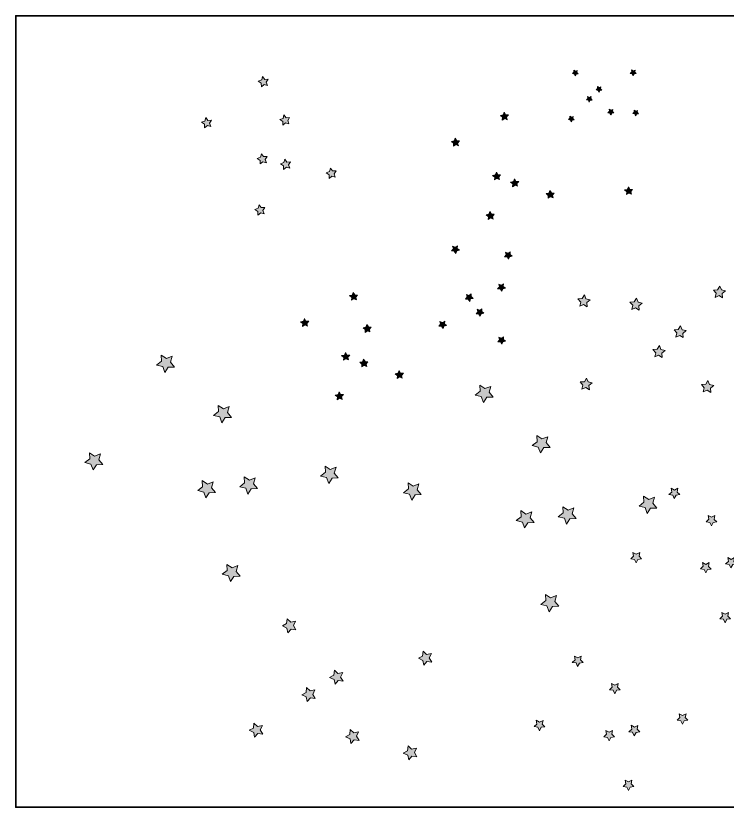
# Model space of a CAD drawing. Extents: x 0 to 1920, y -1080 to 0.
# Drawn here: x 0 to 971, y -1080 to 0 of the extents above; entities that cross this region are included whole.
import ezdxf

# ---------------------------------------------------------------- set-up
doc = ezdxf.new("R2010")
doc.units = 0
doc.header["$MEASUREMENT"] = 0
doc.layers.add('Layer 1', color=7, linetype='Continuous')
doc.layers.add('Layer 2', color=7, linetype='Continuous')

# ---------------------------------------------------------------- blocks, each defined once
blk = doc.blocks.new('block 2')
at = {"layer": 'Layer 2', "true_color": 0xf9f9f8}
h = blk.add_hatch(color=7, dxfattribs=at)
h.dxf.hatch_style = 2
h.paths.add_polyline_path([(767.9, -79.2), (765.1, -79.5), (763.8, -82), (762.7, -79.4), (760, -78.9), (762, -77), (761.7, -74.2), (764.1, -75.6), (766.6, -74.4), (766, -77.2)])
h = blk.add_hatch(color=7, dxfattribs=at)
h.dxf.hatch_style = 2
h.paths.add_polyline_path([(846.9, -78.8), (844.1, -79.1), (842.8, -81.6), (841.6, -79), (838.9, -78.5), (841, -76.6), (840.7, -73.8), (843, -75.2), (845.6, -74), (845, -76.8)])
h = blk.add_hatch(color=7, dxfattribs=at)
h.dxf.hatch_style = 2
h.paths.add_polyline_path([(800.3, -101.5), (797.5, -101.8), (796.2, -104.3), (795.1, -101.7), (792.3, -101.2), (794.4, -99.3), (794.1, -96.5), (796.5, -97.9), (799, -96.7), (798.4, -99.5)])
h = blk.add_hatch(color=7, dxfattribs=at)
h.dxf.hatch_style = 2
h.paths.add_polyline_path([(787, -115), (784.3, -115.3), (782.9, -117.8), (781.8, -115.2), (779.1, -114.7), (781.2, -112.8), (780.8, -110), (783.2, -111.4), (785.7, -110.2), (785.2, -113)])
h = blk.add_hatch(color=7, dxfattribs=at)
h.dxf.hatch_style = 2
h.paths.add_polyline_path([(816.4, -132.5), (813.6, -132.8), (812.3, -135.3), (811.1, -132.7), (808.4, -132.2), (810.5, -130.3), (810.2, -127.5), (812.5, -128.9), (815.1, -127.7), (814.5, -130.5)])
h = blk.add_hatch(color=7, dxfattribs=at)
h.dxf.hatch_style = 2
h.paths.add_polyline_path([(850.3, -133.8), (847.5, -134), (846.2, -136.5), (845, -133.9), (842.3, -133.4), (844.4, -131.5), (844.1, -128.7), (846.4, -130.2), (849, -129), (848.4, -131.7)])
h = blk.add_hatch(color=7, dxfattribs=at)
h.dxf.hatch_style = 2
h.paths.add_polyline_path([(762.5, -142.1), (759.7, -142.3), (758.4, -144.8), (757.3, -142.2), (754.5, -141.7), (756.6, -139.8), (756.3, -137.1), (758.7, -138.5), (761.2, -137.3), (760.6, -140)])
at = {"layer": 'Layer 2', "lineweight": 0}
for points in [[(767.9, -79.2), (765.1, -79.5), (763.8, -82), (762.7, -79.4), (760, -78.9), (762, -77), (761.7, -74.2), (764.1, -75.6), (766.6, -74.4), (766, -77.2), (767.9, -79.2)], [(846.9, -78.8), (844.1, -79.1), (842.8, -81.6), (841.6, -79), (838.9, -78.5), (841, -76.6), (840.7, -73.8), (843, -75.2), (845.6, -74), (845, -76.8), (846.9, -78.8)], [(800.3, -101.5), (797.5, -101.8), (796.2, -104.3), (795.1, -101.7), (792.3, -101.2), (794.4, -99.3), (794.1, -96.5), (796.5, -97.9), (799, -96.7), (798.4, -99.5), (800.3, -101.5)], [(787, -115), (784.3, -115.3), (782.9, -117.8), (781.8, -115.2), (779.1, -114.7), (781.2, -112.8), (780.8, -110), (783.2, -111.4), (785.7, -110.2), (785.2, -113), (787, -115)], [(816.4, -132.5), (813.6, -132.8), (812.3, -135.3), (811.1, -132.7), (808.4, -132.2), (810.5, -130.3), (810.2, -127.5), (812.5, -128.9), (815.1, -127.7), (814.5, -130.5), (816.4, -132.5)], [(850.3, -133.8), (847.5, -134), (846.2, -136.5), (845, -133.9), (842.3, -133.4), (844.4, -131.5), (844.1, -128.7), (846.4, -130.2), (849, -129), (848.4, -131.7), (850.3, -133.8)], [(762.5, -142.1), (759.7, -142.3), (758.4, -144.8), (757.3, -142.2), (754.5, -141.7), (756.6, -139.8), (756.3, -137.1), (758.7, -138.5), (761.2, -137.3), (760.6, -140), (762.5, -142.1)]]:
    blk.add_lwpolyline(points, dxfattribs=at)
blk = doc.blocks.new('block 5')
at = {"layer": 'Layer 2', "true_color": 0xf9f9f8}
h = blk.add_hatch(color=7, dxfattribs=at)
h.dxf.hatch_style = 2
h.paths.add_polyline_path([(460.8, -377.5), (462.8, -380.8), (466.7, -381.1), (464.1, -384), (465.1, -387.8), (461.5, -386.2), (458.2, -388.2), (458.6, -384.4), (455.6, -381.9), (459.3, -381.1)])
h = blk.add_hatch(color=7, dxfattribs=at)
h.dxf.hatch_style = 2
h.paths.add_polyline_path([(394, -413.1), (396, -416.5), (399.9, -416.8), (397.3, -419.7), (398.3, -423.4), (394.7, -421.8), (391.4, -423.9), (391.8, -420), (388.8, -417.5), (392.6, -416.7)])
h = blk.add_hatch(color=7, dxfattribs=at)
h.dxf.hatch_style = 2
h.paths.add_polyline_path([(479.4, -421.2), (481.4, -424.6), (485.2, -424.9), (482.7, -427.8), (483.6, -431.5), (480.1, -430), (476.8, -432), (477.1, -428.1), (474.1, -425.6), (477.9, -424.8)])
h = blk.add_hatch(color=7, dxfattribs=at)
h.dxf.hatch_style = 2
h.paths.add_polyline_path([(450.1, -459.3), (452.1, -462.7), (456, -462.9), (453.4, -465.8), (454.4, -469.6), (450.8, -468), (447.5, -470), (447.9, -466.2), (444.9, -463.7), (448.7, -462.9)])
h = blk.add_hatch(color=7, dxfattribs=at)
h.dxf.hatch_style = 2
h.paths.add_polyline_path([(474.9, -468.4), (476.9, -471.8), (480.7, -472.1), (478.2, -474.9), (479.1, -478.7), (475.6, -477.1), (472.3, -479.2), (472.6, -475.3), (469.6, -472.8), (473.4, -472)])
h = blk.add_hatch(color=7, dxfattribs=at)
h.dxf.hatch_style = 2
h.paths.add_polyline_path([(523.3, -484.2), (525.3, -487.6), (529.2, -487.9), (526.6, -490.7), (527.6, -494.5), (524, -492.9), (520.7, -495), (521, -491.1), (518, -488.6), (521.8, -487.8)])
h = blk.add_hatch(color=7, dxfattribs=at)
h.dxf.hatch_style = 2
h.paths.add_polyline_path([(441.4, -513.2), (443.4, -516.5), (447.3, -516.8), (444.7, -519.7), (445.7, -523.4), (442.1, -521.9), (438.8, -523.9), (439.2, -520.1), (436.2, -517.5), (440, -516.7)])
at = {"layer": 'Layer 2', "lineweight": 0}
for points in [[(460.8, -377.5), (462.8, -380.8), (466.7, -381.1), (464.1, -384), (465.1, -387.8), (461.5, -386.2), (458.2, -388.2), (458.6, -384.4), (455.6, -381.9), (459.3, -381.1), (460.8, -377.5)], [(394, -413.1), (396, -416.5), (399.9, -416.8), (397.3, -419.7), (398.3, -423.4), (394.7, -421.8), (391.4, -423.9), (391.8, -420), (388.8, -417.5), (392.6, -416.7), (394, -413.1)], [(479.4, -421.2), (481.4, -424.6), (485.2, -424.9), (482.7, -427.8), (483.6, -431.5), (480.1, -430), (476.8, -432), (477.1, -428.1), (474.1, -425.6), (477.9, -424.8), (479.4, -421.2)], [(450.1, -459.3), (452.1, -462.7), (456, -462.9), (453.4, -465.8), (454.4, -469.6), (450.8, -468), (447.5, -470), (447.9, -466.2), (444.9, -463.7), (448.7, -462.9), (450.1, -459.3)], [(474.9, -468.4), (476.9, -471.8), (480.7, -472.1), (478.2, -474.9), (479.1, -478.7), (475.6, -477.1), (472.3, -479.2), (472.6, -475.3), (469.6, -472.8), (473.4, -472), (474.9, -468.4)], [(523.3, -484.2), (525.3, -487.6), (529.2, -487.9), (526.6, -490.7), (527.6, -494.5), (524, -492.9), (520.7, -495), (521, -491.1), (518, -488.6), (521.8, -487.8), (523.3, -484.2)], [(441.4, -513.2), (443.4, -516.5), (447.3, -516.8), (444.7, -519.7), (445.7, -523.4), (442.1, -521.9), (438.8, -523.9), (439.2, -520.1), (436.2, -517.5), (440, -516.7), (441.4, -513.2)]]:
    blk.add_lwpolyline(points, dxfattribs=at)
blk = doc.blocks.new('block 7')
at = {"layer": 'Layer 2', "true_color": 0xf9f9f8}
h = blk.add_hatch(color=7, dxfattribs=at)
h.dxf.hatch_style = 2
h.paths.add_polyline_path([(336.9, -82.8), (339.9, -86.7), (344.7, -86.4), (342, -90.5), (343.7, -95.1), (339, -93.7), (335.3, -96.8), (335.1, -91.9), (331.1, -89.2), (335.7, -87.5)])
h = blk.add_hatch(color=7, dxfattribs=at)
h.dxf.hatch_style = 2
h.paths.add_polyline_path([(259.4, -138.9), (262.3, -142.8), (267.2, -142.5), (264.4, -146.6), (266.1, -151.2), (261.5, -149.8), (257.7, -152.9), (257.6, -148), (253.5, -145.3), (258.1, -143.6)])
h = blk.add_hatch(color=7, dxfattribs=at)
h.dxf.hatch_style = 2
h.paths.add_polyline_path([(366.1, -135.2), (369.1, -139.1), (373.9, -138.8), (371.2, -142.9), (372.9, -147.5), (368.3, -146.1), (364.5, -149.2), (364.4, -144.2), (360.3, -141.6), (364.9, -139.9)])
h = blk.add_hatch(color=7, dxfattribs=at)
h.dxf.hatch_style = 2
h.paths.add_polyline_path([(335.4, -188.2), (338.3, -192.1), (343.2, -191.8), (340.4, -195.9), (342.2, -200.5), (337.5, -199.1), (333.7, -202.2), (333.6, -197.3), (329.5, -194.6), (334.1, -192.9)])
h = blk.add_hatch(color=7, dxfattribs=at)
h.dxf.hatch_style = 2
h.paths.add_polyline_path([(367.3, -195.7), (370.2, -199.6), (375.1, -199.3), (372.3, -203.4), (374.1, -208), (369.4, -206.6), (365.6, -209.7), (365.5, -204.8), (361.4, -202.1), (366, -200.4)])
h = blk.add_hatch(color=7, dxfattribs=at)
h.dxf.hatch_style = 2
h.paths.add_polyline_path([(429.5, -207.8), (432.4, -211.7), (437.3, -211.4), (434.5, -215.5), (436.2, -220.1), (431.6, -218.7), (427.8, -221.8), (427.7, -216.9), (423.6, -214.2), (428.2, -212.5)])
h = blk.add_hatch(color=7, dxfattribs=at)
h.dxf.hatch_style = 2
h.paths.add_polyline_path([(332.3, -257.8), (335.2, -261.7), (340.1, -261.5), (337.3, -265.5), (339.1, -270.1), (334.4, -268.7), (330.6, -271.9), (330.5, -266.9), (326.4, -264.2), (331, -262.6)])
at = {"layer": 'Layer 2', "lineweight": 0}
for points in [[(336.9, -82.8), (339.9, -86.7), (344.7, -86.4), (342, -90.5), (343.7, -95.1), (339, -93.7), (335.3, -96.8), (335.1, -91.9), (331.1, -89.2), (335.7, -87.5), (336.9, -82.8)], [(259.4, -138.9), (262.3, -142.8), (267.2, -142.5), (264.4, -146.6), (266.1, -151.2), (261.5, -149.8), (257.7, -152.9), (257.6, -148), (253.5, -145.3), (258.1, -143.6), (259.4, -138.9)], [(366.1, -135.2), (369.1, -139.1), (373.9, -138.8), (371.2, -142.9), (372.9, -147.5), (368.3, -146.1), (364.5, -149.2), (364.4, -144.2), (360.3, -141.6), (364.9, -139.9), (366.1, -135.2)], [(335.4, -188.2), (338.3, -192.1), (343.2, -191.8), (340.4, -195.9), (342.2, -200.5), (337.5, -199.1), (333.7, -202.2), (333.6, -197.3), (329.5, -194.6), (334.1, -192.9), (335.4, -188.2)], [(367.3, -195.7), (370.2, -199.6), (375.1, -199.3), (372.3, -203.4), (374.1, -208), (369.4, -206.6), (365.6, -209.7), (365.5, -204.8), (361.4, -202.1), (366, -200.4), (367.3, -195.7)], [(429.5, -207.8), (432.4, -211.7), (437.3, -211.4), (434.5, -215.5), (436.2, -220.1), (431.6, -218.7), (427.8, -221.8), (427.7, -216.9), (423.6, -214.2), (428.2, -212.5), (429.5, -207.8)], [(332.3, -257.8), (335.2, -261.7), (340.1, -261.5), (337.3, -265.5), (339.1, -270.1), (334.4, -268.7), (330.6, -271.9), (330.5, -266.9), (326.4, -264.2), (331, -262.6), (332.3, -257.8)]]:
    blk.add_lwpolyline(points, dxfattribs=at)
blk = doc.blocks.new('block 11')
at = {"layer": 'Layer 2', "true_color": 0xf9f9f8}
h = blk.add_hatch(color=7, dxfattribs=at)
h.dxf.hatch_style = 2
h.paths.add_polyline_path([(894.8, -644.7), (899.4, -647.2), (904, -644.8), (903, -649.9), (906.6, -653.5), (901.5, -654.3), (899.1, -658.9), (896.9, -654.2), (891.8, -653.5), (895.6, -649.9)])
h = blk.add_hatch(color=7, dxfattribs=at)
h.dxf.hatch_style = 2
h.paths.add_polyline_path([(945.5, -682), (950, -684.4), (954.6, -682.1), (953.6, -687.2), (957.3, -690.8), (952.1, -691.5), (949.7, -696.1), (947.5, -691.5), (942.4, -690.7), (946.2, -687.1)])
h = blk.add_hatch(color=7, dxfattribs=at)
h.dxf.hatch_style = 2
h.paths.add_polyline_path([(1037.9, -723.6), (1042.4, -726), (1047.1, -723.6), (1046.1, -728.7), (1049.7, -732.4), (1044.6, -733.1), (1042.2, -737.7), (1040, -733.1), (1034.9, -732.3), (1038.7, -728.7)])
h = blk.add_hatch(color=7, dxfattribs=at)
h.dxf.hatch_style = 2
h.paths.add_polyline_path([(842.7, -732.4), (847.2, -734.9), (851.9, -732.5), (850.9, -737.6), (854.5, -741.2), (849.4, -741.9), (847, -746.6), (844.8, -741.9), (839.7, -741.1), (843.5, -737.6)])
h = blk.add_hatch(color=7, dxfattribs=at)
h.dxf.hatch_style = 2
h.paths.add_polyline_path([(972.1, -739.3), (976.6, -741.8), (981.3, -739.4), (980.3, -744.5), (983.9, -748.1), (978.8, -748.9), (976.4, -753.5), (974.2, -748.8), (969.1, -748), (972.9, -744.5)])
h = blk.add_hatch(color=7, dxfattribs=at)
h.dxf.hatch_style = 2
h.paths.add_polyline_path([(937.8, -746.2), (942.3, -748.6), (946.9, -746.3), (945.9, -751.4), (949.6, -755), (944.4, -755.7), (942, -760.3), (939.8, -755.7), (934.7, -754.9), (938.5, -751.3)])
h = blk.add_hatch(color=7, dxfattribs=at)
h.dxf.hatch_style = 2
h.paths.add_polyline_path([(964.1, -814.1), (968.6, -816.6), (973.3, -814.2), (972.3, -819.3), (975.9, -822.9), (970.8, -823.6), (968.4, -828.3), (966.2, -823.6), (961.1, -822.8), (964.9, -819.2)])
at = {"layer": 'Layer 2', "lineweight": 0}
for points in [[(894.8, -644.7), (899.4, -647.2), (904, -644.8), (903, -649.9), (906.6, -653.5), (901.5, -654.3), (899.1, -658.9), (896.9, -654.2), (891.8, -653.5), (895.6, -649.9), (894.8, -644.7)], [(945.5, -682), (950, -684.4), (954.6, -682.1), (953.6, -687.2), (957.3, -690.8), (952.1, -691.5), (949.7, -696.1), (947.5, -691.5), (942.4, -690.7), (946.2, -687.1), (945.5, -682)], [(1037.9, -723.6), (1042.4, -726), (1047.1, -723.6), (1046.1, -728.7), (1049.7, -732.4), (1044.6, -733.1), (1042.2, -737.7), (1040, -733.1), (1034.9, -732.3), (1038.7, -728.7), (1037.9, -723.6)], [(842.7, -732.4), (847.2, -734.9), (851.9, -732.5), (850.9, -737.6), (854.5, -741.2), (849.4, -741.9), (847, -746.6), (844.8, -741.9), (839.7, -741.1), (843.5, -737.6), (842.7, -732.4)], [(972.1, -739.3), (976.6, -741.8), (981.3, -739.4), (980.3, -744.5), (983.9, -748.1), (978.8, -748.9), (976.4, -753.5), (974.2, -748.8), (969.1, -748), (972.9, -744.5), (972.1, -739.3)], [(937.8, -746.2), (942.3, -748.6), (946.9, -746.3), (945.9, -751.4), (949.6, -755), (944.4, -755.7), (942, -760.3), (939.8, -755.7), (934.7, -754.9), (938.5, -751.3), (937.8, -746.2)], [(964.1, -814.1), (968.6, -816.6), (973.3, -814.2), (972.3, -819.3), (975.9, -822.9), (970.8, -823.6), (968.4, -828.3), (966.2, -823.6), (961.1, -822.8), (964.9, -819.2), (964.1, -814.1)]]:
    blk.add_lwpolyline(points, dxfattribs=at)
blk = doc.blocks.new('block 12')
at = {"layer": 'Layer 2', "true_color": 0xf9f9f8}
h = blk.add_hatch(color=7, dxfattribs=at)
h.dxf.hatch_style = 2
h.paths.add_polyline_path([(633.5, -504.1), (640.6, -508.8), (648.6, -505.7), (646.2, -513.8), (651.7, -520.3), (643.1, -520.5), (638.5, -527.6), (635.6, -519.7), (627.3, -517.6), (634.1, -512.4)])
h = blk.add_hatch(color=7, dxfattribs=at)
h.dxf.hatch_style = 2
h.paths.add_polyline_path([(711.3, -572.8), (718.4, -577.5), (726.4, -574.4), (724, -582.5), (729.5, -589), (720.9, -589.3), (716.3, -596.4), (713.4, -588.5), (705.1, -586.4), (711.9, -581.2)])
h = blk.add_hatch(color=7, dxfattribs=at)
h.dxf.hatch_style = 2
h.paths.add_polyline_path([(535.5, -637.2), (542.6, -641.9), (550.5, -638.8), (548.2, -646.9), (553.6, -653.4), (545.1, -653.7), (540.5, -660.8), (537.6, -652.9), (529.3, -650.8), (536, -645.6)])
h = blk.add_hatch(color=7, dxfattribs=at)
h.dxf.hatch_style = 2
h.paths.add_polyline_path([(857.2, -655.5), (864.3, -660.2), (872.2, -657.1), (869.9, -665.2), (875.3, -671.7), (866.8, -672), (862.2, -679.1), (859.3, -671.2), (851, -669.1), (857.7, -663.9)])
h = blk.add_hatch(color=7, dxfattribs=at)
h.dxf.hatch_style = 2
h.paths.add_polyline_path([(689.6, -675.3), (696.6, -680), (704.6, -677), (702.2, -685), (707.7, -691.5), (699.1, -691.8), (694.6, -698.9), (691.6, -691), (683.4, -688.9), (690.1, -683.7)])
h = blk.add_hatch(color=7, dxfattribs=at)
h.dxf.hatch_style = 2
h.paths.add_polyline_path([(746.9, -670), (754, -674.7), (761.9, -671.6), (759.6, -679.7), (765, -686.2), (756.5, -686.5), (751.9, -693.6), (749, -685.7), (740.7, -683.6), (747.4, -678.4)])
h = blk.add_hatch(color=7, dxfattribs=at)
h.dxf.hatch_style = 2
h.paths.add_polyline_path([(723.1, -789.7), (730.2, -794.4), (738.2, -791.3), (735.8, -799.4), (741.3, -805.9), (732.7, -806.1), (728.1, -813.2), (725.2, -805.3), (716.9, -803.2), (723.7, -798)])
at = {"layer": 'Layer 2', "lineweight": 0}
for points in [[(633.5, -504.1), (640.6, -508.8), (648.6, -505.7), (646.2, -513.8), (651.7, -520.3), (643.1, -520.5), (638.5, -527.6), (635.6, -519.7), (627.3, -517.6), (634.1, -512.4), (633.5, -504.1)], [(711.3, -572.8), (718.4, -577.5), (726.4, -574.4), (724, -582.5), (729.5, -589), (720.9, -589.3), (716.3, -596.4), (713.4, -588.5), (705.1, -586.4), (711.9, -581.2), (711.3, -572.8)], [(535.5, -637.2), (542.6, -641.9), (550.5, -638.8), (548.2, -646.9), (553.6, -653.4), (545.1, -653.7), (540.5, -660.8), (537.6, -652.9), (529.3, -650.8), (536, -645.6), (535.5, -637.2)], [(857.2, -655.5), (864.3, -660.2), (872.2, -657.1), (869.9, -665.2), (875.3, -671.7), (866.8, -672), (862.2, -679.1), (859.3, -671.2), (851, -669.1), (857.7, -663.9), (857.2, -655.5)], [(689.6, -675.3), (696.6, -680), (704.6, -677), (702.2, -685), (707.7, -691.5), (699.1, -691.8), (694.6, -698.9), (691.6, -691), (683.4, -688.9), (690.1, -683.7), (689.6, -675.3)], [(746.9, -670), (754, -674.7), (761.9, -671.6), (759.6, -679.7), (765, -686.2), (756.5, -686.5), (751.9, -693.6), (749, -685.7), (740.7, -683.6), (747.4, -678.4), (746.9, -670)], [(723.1, -789.7), (730.2, -794.4), (738.2, -791.3), (735.8, -799.4), (741.3, -805.9), (732.7, -806.1), (728.1, -813.2), (725.2, -805.3), (716.9, -803.2), (723.7, -798), (723.1, -789.7)]]:
    blk.add_lwpolyline(points, dxfattribs=at)
blk = doc.blocks.new('block 15')
at = {"layer": 'Layer 2', "true_color": 0xf9f9f8}
h = blk.add_hatch(color=7, dxfattribs=at)
h.dxf.hatch_style = 2
h.paths.add_polyline_path([(382.4, -838), (375.8, -837.1), (371.4, -842.1), (370.1, -835.5), (364, -832.7), (369.8, -829.5), (370.5, -822.9), (375.4, -827.5), (381.9, -826.2), (379.1, -832.2)])
h = blk.add_hatch(color=7, dxfattribs=at)
h.dxf.hatch_style = 2
h.paths.add_polyline_path([(568, -882.1), (561.4, -881.2), (557, -886.2), (555.7, -879.6), (549.6, -876.8), (555.4, -873.7), (556, -867), (560.9, -871.6), (567.5, -870.3), (564.6, -876.3)])
h = blk.add_hatch(color=7, dxfattribs=at)
h.dxf.hatch_style = 2
h.paths.add_polyline_path([(446.9, -908.2), (440.3, -907.3), (435.9, -912.2), (434.6, -905.6), (428.5, -902.9), (434.3, -899.7), (435, -893.1), (439.8, -897.7), (446.4, -896.3), (443.5, -902.4)])
h = blk.add_hatch(color=7, dxfattribs=at)
h.dxf.hatch_style = 2
h.paths.add_polyline_path([(408.9, -931.9), (402.2, -931), (397.8, -935.9), (396.5, -929.3), (390.4, -926.6), (396.3, -923.4), (396.9, -916.7), (401.8, -921.4), (408.3, -920), (405.5, -926.1)])
h = blk.add_hatch(color=7, dxfattribs=at)
h.dxf.hatch_style = 2
h.paths.add_polyline_path([(337.2, -980.4), (330.6, -979.5), (326.1, -984.5), (324.9, -977.9), (318.7, -975.1), (324.6, -972), (325.2, -965.3), (330.1, -969.9), (336.6, -968.6), (333.8, -974.6)])
h = blk.add_hatch(color=7, dxfattribs=at)
h.dxf.hatch_style = 2
h.paths.add_polyline_path([(468.6, -989.1), (462, -988.2), (457.6, -993.2), (456.3, -986.6), (450.2, -983.8), (456, -980.7), (456.6, -974), (461.5, -978.6), (468, -977.3), (465.2, -983.3)])
h = blk.add_hatch(color=7, dxfattribs=at)
h.dxf.hatch_style = 2
h.paths.add_polyline_path([(547.5, -1011.4), (540.9, -1010.5), (536.5, -1015.4), (535.2, -1008.8), (529.1, -1006.1), (534.9, -1002.9), (535.6, -996.2), (540.4, -1000.9), (547, -999.5), (544.2, -1005.6)])
at = {"layer": 'Layer 2', "lineweight": 0}
for points in [[(382.4, -838), (375.8, -837.1), (371.4, -842.1), (370.1, -835.5), (364, -832.7), (369.8, -829.5), (370.5, -822.9), (375.4, -827.5), (381.9, -826.2), (379.1, -832.2), (382.4, -838)], [(568, -882.1), (561.4, -881.2), (557, -886.2), (555.7, -879.6), (549.6, -876.8), (555.4, -873.7), (556, -867), (560.9, -871.6), (567.5, -870.3), (564.6, -876.3), (568, -882.1)], [(446.9, -908.2), (440.3, -907.3), (435.9, -912.2), (434.6, -905.6), (428.5, -902.9), (434.3, -899.7), (435, -893.1), (439.8, -897.7), (446.4, -896.3), (443.5, -902.4), (446.9, -908.2)], [(408.9, -931.9), (402.2, -931), (397.8, -935.9), (396.5, -929.3), (390.4, -926.6), (396.3, -923.4), (396.9, -916.7), (401.8, -921.4), (408.3, -920), (405.5, -926.1), (408.9, -931.9)], [(337.2, -980.4), (330.6, -979.5), (326.1, -984.5), (324.9, -977.9), (318.7, -975.1), (324.6, -972), (325.2, -965.3), (330.1, -969.9), (336.6, -968.6), (333.8, -974.6), (337.2, -980.4)], [(468.6, -989.1), (462, -988.2), (457.6, -993.2), (456.3, -986.6), (450.2, -983.8), (456, -980.7), (456.6, -974), (461.5, -978.6), (468, -977.3), (465.2, -983.3), (468.6, -989.1)], [(547.5, -1011.4), (540.9, -1010.5), (536.5, -1015.4), (535.2, -1008.8), (529.1, -1006.1), (534.9, -1002.9), (535.6, -996.2), (540.4, -1000.9), (547, -999.5), (544.2, -1005.6), (547.5, -1011.4)]]:
    blk.add_lwpolyline(points, dxfattribs=at)
blk = doc.blocks.new('block 17')
at = {"layer": 'Layer 2', "true_color": 0xf9f9f8}
h = blk.add_hatch(color=7, dxfattribs=at)
h.dxf.hatch_style = 2
h.paths.add_polyline_path([(602.9, -313.9), (602.7, -317.6), (605.6, -319.9), (602, -320.7), (600.7, -324.2), (598.7, -321), (595, -320.8), (597.4, -318.1), (596.4, -314.5), (599.8, -315.9)])
h = blk.add_hatch(color=7, dxfattribs=at)
h.dxf.hatch_style = 2
h.paths.add_polyline_path([(675.1, -322), (674.8, -325.6), (677.8, -327.9), (674.2, -328.8), (672.9, -332.2), (670.9, -329.1), (667.2, -328.9), (669.6, -326.1), (668.6, -322.6), (672, -324)])
h = blk.add_hatch(color=7, dxfattribs=at)
h.dxf.hatch_style = 2
h.paths.add_polyline_path([(665.8, -365.7), (665.5, -369.4), (668.4, -371.7), (664.8, -372.6), (663.6, -376), (661.6, -372.9), (657.9, -372.7), (660.3, -369.9), (659.3, -366.3), (662.7, -367.7)])
h = blk.add_hatch(color=7, dxfattribs=at)
h.dxf.hatch_style = 2
h.paths.add_polyline_path([(621.9, -379.6), (621.6, -383.2), (624.5, -385.6), (621, -386.4), (619.7, -389.8), (617.7, -386.7), (614, -386.5), (616.4, -383.7), (615.4, -380.2), (618.8, -381.6)])
h = blk.add_hatch(color=7, dxfattribs=at)
h.dxf.hatch_style = 2
h.paths.add_polyline_path([(636.4, -399.9), (636.2, -403.5), (639.1, -405.8), (635.5, -406.7), (634.2, -410.1), (632.2, -407), (628.5, -406.8), (630.9, -404), (629.9, -400.5), (633.3, -401.9)])
h = blk.add_hatch(color=7, dxfattribs=at)
h.dxf.hatch_style = 2
h.paths.add_polyline_path([(585.6, -416.6), (585.3, -420.3), (588.2, -422.6), (584.6, -423.4), (583.3, -426.9), (581.3, -423.7), (577.6, -423.5), (580, -420.8), (579, -417.2), (582.5, -418.6)])
h = blk.add_hatch(color=7, dxfattribs=at)
h.dxf.hatch_style = 2
h.paths.add_polyline_path([(666, -437.9), (665.7, -441.6), (668.6, -443.9), (665, -444.7), (663.7, -448.2), (661.7, -445), (658, -444.9), (660.4, -442.1), (659.4, -438.5), (662.9, -439.9)])
at = {"layer": 'Layer 2', "lineweight": 0}
for points in [[(602.9, -313.9), (602.7, -317.6), (605.6, -319.9), (602, -320.7), (600.7, -324.2), (598.7, -321), (595, -320.8), (597.4, -318.1), (596.4, -314.5), (599.8, -315.9), (602.9, -313.9)], [(675.1, -322), (674.8, -325.6), (677.8, -327.9), (674.2, -328.8), (672.9, -332.2), (670.9, -329.1), (667.2, -328.9), (669.6, -326.1), (668.6, -322.6), (672, -324), (675.1, -322)], [(665.8, -365.7), (665.5, -369.4), (668.4, -371.7), (664.8, -372.6), (663.6, -376), (661.6, -372.9), (657.9, -372.7), (660.3, -369.9), (659.3, -366.3), (662.7, -367.7), (665.8, -365.7)], [(621.9, -379.6), (621.6, -383.2), (624.5, -385.6), (621, -386.4), (619.7, -389.8), (617.7, -386.7), (614, -386.5), (616.4, -383.7), (615.4, -380.2), (618.8, -381.6), (621.9, -379.6)], [(636.4, -399.9), (636.2, -403.5), (639.1, -405.8), (635.5, -406.7), (634.2, -410.1), (632.2, -407), (628.5, -406.8), (630.9, -404), (629.9, -400.5), (633.3, -401.9), (636.4, -399.9)], [(585.6, -416.6), (585.3, -420.3), (588.2, -422.6), (584.6, -423.4), (583.3, -426.9), (581.3, -423.7), (577.6, -423.5), (580, -420.8), (579, -417.2), (582.5, -418.6), (585.6, -416.6)], [(666, -437.9), (665.7, -441.6), (668.6, -443.9), (665, -444.7), (663.7, -448.2), (661.7, -445), (658, -444.9), (660.4, -442.1), (659.4, -438.5), (662.9, -439.9), (666, -437.9)]]:
    blk.add_lwpolyline(points, dxfattribs=at)
blk = doc.blocks.new('block 18')
at = {"layer": 'Layer 2', "true_color": 0xf9f9f8}
h = blk.add_hatch(color=7, dxfattribs=at)
h.dxf.hatch_style = 2
h.paths.add_polyline_path([(952.4, -374.2), (958.3, -373.8), (961.3, -368.8), (963.4, -374.1), (969.1, -375.4), (964.6, -379.1), (965.1, -384.9), (960.2, -381.8), (954.8, -384.2), (956.3, -378.5)])
h = blk.add_hatch(color=7, dxfattribs=at)
h.dxf.hatch_style = 2
h.paths.add_polyline_path([(767.5, -386.3), (773.3, -385.9), (776.3, -380.9), (778.5, -386.3), (784.2, -387.5), (779.7, -391.2), (780.2, -397), (775.2, -394), (769.9, -396.3), (771.3, -390.7)])
h = blk.add_hatch(color=7, dxfattribs=at)
h.dxf.hatch_style = 2
h.paths.add_polyline_path([(838.6, -390.8), (844.4, -390.4), (847.4, -385.4), (849.6, -390.7), (855.2, -392), (850.7, -395.7), (851.2, -401.5), (846.3, -398.4), (841, -400.8), (842.4, -395.1)])
h = blk.add_hatch(color=7, dxfattribs=at)
h.dxf.hatch_style = 2
h.paths.add_polyline_path([(898.8, -428.5), (904.6, -428.1), (907.6, -423), (909.8, -428.4), (915.4, -429.6), (910.9, -433.4), (911.4, -439.2), (906.5, -436.1), (901.2, -438.5), (902.6, -432.8)])
h = blk.add_hatch(color=7, dxfattribs=at)
h.dxf.hatch_style = 2
h.paths.add_polyline_path([(870, -455.5), (875.8, -455.1), (878.8, -450.1), (880.9, -455.5), (886.6, -456.7), (882.1, -460.4), (882.6, -466.2), (877.7, -463.2), (872.3, -465.5), (873.8, -459.9)])
h = blk.add_hatch(color=7, dxfattribs=at)
h.dxf.hatch_style = 2
h.paths.add_polyline_path([(770.5, -499.7), (776.3, -499.3), (779.3, -494.3), (781.4, -499.7), (787.1, -500.9), (782.6, -504.6), (783.1, -510.4), (778.2, -507.4), (772.8, -509.7), (774.3, -504.1)])
h = blk.add_hatch(color=7, dxfattribs=at)
h.dxf.hatch_style = 2
h.paths.add_polyline_path([(936.3, -503.3), (942.1, -502.9), (945.1, -497.9), (947.3, -503.2), (952.9, -504.5), (948.4, -508.2), (949, -514), (944, -510.9), (938.7, -513.3), (940.1, -507.6)])
at = {"layer": 'Layer 2', "lineweight": 0}
for points in [[(952.4, -374.2), (958.3, -373.8), (961.3, -368.8), (963.4, -374.1), (969.1, -375.4), (964.6, -379.1), (965.1, -384.9), (960.2, -381.8), (954.8, -384.2), (956.3, -378.5), (952.4, -374.2)], [(767.5, -386.3), (773.3, -385.9), (776.3, -380.9), (778.5, -386.3), (784.2, -387.5), (779.7, -391.2), (780.2, -397), (775.2, -394), (769.9, -396.3), (771.3, -390.7), (767.5, -386.3)], [(838.6, -390.8), (844.4, -390.4), (847.4, -385.4), (849.6, -390.7), (855.2, -392), (850.7, -395.7), (851.2, -401.5), (846.3, -398.4), (841, -400.8), (842.4, -395.1), (838.6, -390.8)], [(898.8, -428.5), (904.6, -428.1), (907.6, -423), (909.8, -428.4), (915.4, -429.6), (910.9, -433.4), (911.4, -439.2), (906.5, -436.1), (901.2, -438.5), (902.6, -432.8), (898.8, -428.5)], [(870, -455.5), (875.8, -455.1), (878.8, -450.1), (880.9, -455.5), (886.6, -456.7), (882.1, -460.4), (882.6, -466.2), (877.7, -463.2), (872.3, -465.5), (873.8, -459.9), (870, -455.5)], [(770.5, -499.7), (776.3, -499.3), (779.3, -494.3), (781.4, -499.7), (787.1, -500.9), (782.6, -504.6), (783.1, -510.4), (778.2, -507.4), (772.8, -509.7), (774.3, -504.1), (770.5, -499.7)], [(936.3, -503.3), (942.1, -502.9), (945.1, -497.9), (947.3, -503.2), (952.9, -504.5), (948.4, -508.2), (949, -514), (944, -510.9), (938.7, -513.3), (940.1, -507.6), (936.3, -503.3)]]:
    blk.add_lwpolyline(points, dxfattribs=at)
blk = doc.blocks.new('block 20')
at = {"layer": 'Layer 2', "true_color": 0xf9f9f8}
h = blk.add_hatch(color=7, dxfattribs=at)
h.dxf.hatch_style = 2
h.paths.add_polyline_path([(666.8, -131.5), (668.8, -134.8), (672.7, -135.1), (670.1, -138), (671.1, -141.8), (667.5, -140.2), (664.2, -142.2), (664.6, -138.4), (661.6, -135.9), (665.3, -135.1)])
h = blk.add_hatch(color=7, dxfattribs=at)
h.dxf.hatch_style = 2
h.paths.add_polyline_path([(600, -167.1), (602, -170.5), (605.9, -170.8), (603.3, -173.7), (604.3, -177.4), (600.7, -175.8), (597.4, -177.9), (597.8, -174), (594.8, -171.5), (598.6, -170.7)])
h = blk.add_hatch(color=7, dxfattribs=at)
h.dxf.hatch_style = 2
h.paths.add_polyline_path([(656.1, -213.3), (658.1, -216.7), (662, -216.9), (659.4, -219.8), (660.4, -223.6), (656.8, -222), (653.5, -224), (653.9, -220.2), (650.9, -217.7), (654.7, -216.9)])
h = blk.add_hatch(color=7, dxfattribs=at)
h.dxf.hatch_style = 2
h.paths.add_polyline_path([(680.9, -222.4), (682.9, -225.8), (686.7, -226.1), (684.2, -228.9), (685.1, -232.7), (681.6, -231.1), (678.3, -233.2), (678.6, -229.3), (675.6, -226.8), (679.4, -226)])
h = blk.add_hatch(color=7, dxfattribs=at)
h.dxf.hatch_style = 2
h.paths.add_polyline_path([(836.4, -233.2), (838.4, -236.6), (842.2, -236.9), (839.7, -239.8), (840.6, -243.5), (837.1, -242), (833.8, -244), (834.1, -240.1), (831.1, -237.6), (834.9, -236.8)])
h = blk.add_hatch(color=7, dxfattribs=at)
h.dxf.hatch_style = 2
h.paths.add_polyline_path([(729.3, -238.2), (731.3, -241.6), (735.2, -241.9), (732.6, -244.7), (733.6, -248.5), (730, -246.9), (726.7, -249), (727, -245.1), (724, -242.6), (727.8, -241.8)])
h = blk.add_hatch(color=7, dxfattribs=at)
h.dxf.hatch_style = 2
h.paths.add_polyline_path([(647.4, -267.2), (649.4, -270.5), (653.3, -270.8), (650.7, -273.7), (651.7, -277.4), (648.1, -275.9), (644.8, -277.9), (645.2, -274.1), (642.2, -271.5), (646, -270.7)])
at = {"layer": 'Layer 2', "lineweight": 0}
for points in [[(666.8, -131.5), (668.8, -134.8), (672.7, -135.1), (670.1, -138), (671.1, -141.8), (667.5, -140.2), (664.2, -142.2), (664.6, -138.4), (661.6, -135.9), (665.3, -135.1), (666.8, -131.5)], [(600, -167.1), (602, -170.5), (605.9, -170.8), (603.3, -173.7), (604.3, -177.4), (600.7, -175.8), (597.4, -177.9), (597.8, -174), (594.8, -171.5), (598.6, -170.7), (600, -167.1)], [(656.1, -213.3), (658.1, -216.7), (662, -216.9), (659.4, -219.8), (660.4, -223.6), (656.8, -222), (653.5, -224), (653.9, -220.2), (650.9, -217.7), (654.7, -216.9), (656.1, -213.3)], [(680.9, -222.4), (682.9, -225.8), (686.7, -226.1), (684.2, -228.9), (685.1, -232.7), (681.6, -231.1), (678.3, -233.2), (678.6, -229.3), (675.6, -226.8), (679.4, -226), (680.9, -222.4)], [(836.4, -233.2), (838.4, -236.6), (842.2, -236.9), (839.7, -239.8), (840.6, -243.5), (837.1, -242), (833.8, -244), (834.1, -240.1), (831.1, -237.6), (834.9, -236.8), (836.4, -233.2)], [(729.3, -238.2), (731.3, -241.6), (735.2, -241.9), (732.6, -244.7), (733.6, -248.5), (730, -246.9), (726.7, -249), (727, -245.1), (724, -242.6), (727.8, -241.8), (729.3, -238.2)], [(647.4, -267.2), (649.4, -270.5), (653.3, -270.8), (650.7, -273.7), (651.7, -277.4), (648.1, -275.9), (644.8, -277.9), (645.2, -274.1), (642.2, -271.5), (646, -270.7), (647.4, -267.2)]]:
    blk.add_lwpolyline(points, dxfattribs=at)
blk = doc.blocks.new('block 23')
at = {"layer": 'Layer 2', "true_color": 0xf9f9f8}
h = blk.add_hatch(color=7, dxfattribs=at)
h.dxf.hatch_style = 2
h.paths.add_polyline_path([(762.8, -873.7), (767.4, -876.2), (772, -873.8), (771, -878.9), (774.6, -882.5), (769.5, -883.3), (767.1, -887.9), (764.9, -883.2), (759.8, -882.5), (763.6, -878.9)])
h = blk.add_hatch(color=7, dxfattribs=at)
h.dxf.hatch_style = 2
h.paths.add_polyline_path([(813.5, -911), (818, -913.4), (822.6, -911.1), (821.6, -916.2), (825.3, -919.8), (820.1, -920.5), (817.7, -925.1), (815.5, -920.5), (810.4, -919.7), (814.2, -916.1)])
h = blk.add_hatch(color=7, dxfattribs=at)
h.dxf.hatch_style = 2
h.paths.add_polyline_path([(905.9, -952.6), (910.4, -955), (915.1, -952.6), (914.1, -957.7), (917.7, -961.4), (912.6, -962.1), (910.2, -966.7), (908, -962.1), (902.9, -961.3), (906.7, -957.7)])
h = blk.add_hatch(color=7, dxfattribs=at)
h.dxf.hatch_style = 2
h.paths.add_polyline_path([(710.7, -961.4), (715.2, -963.9), (719.9, -961.5), (718.9, -966.6), (722.5, -970.2), (717.4, -970.9), (715, -975.6), (712.8, -970.9), (707.7, -970.1), (711.5, -966.6)])
h = blk.add_hatch(color=7, dxfattribs=at)
h.dxf.hatch_style = 2
h.paths.add_polyline_path([(840.1, -968.3), (844.6, -970.8), (849.3, -968.4), (848.3, -973.5), (851.9, -977.1), (846.8, -977.9), (844.4, -982.5), (842.2, -977.8), (837.1, -977), (840.9, -973.5)])
h = blk.add_hatch(color=7, dxfattribs=at)
h.dxf.hatch_style = 2
h.paths.add_polyline_path([(805.8, -975.2), (810.3, -977.6), (814.9, -975.3), (813.9, -980.4), (817.6, -984), (812.4, -984.7), (810, -989.3), (807.8, -984.7), (802.7, -983.9), (806.5, -980.3)])
h = blk.add_hatch(color=7, dxfattribs=at)
h.dxf.hatch_style = 2
h.paths.add_polyline_path([(832.1, -1043.1), (836.6, -1045.6), (841.3, -1043.2), (840.3, -1048.3), (843.9, -1051.9), (838.8, -1052.6), (836.4, -1057.3), (834.2, -1052.6), (829.1, -1051.8), (832.9, -1048.2)])
at = {"layer": 'Layer 2', "lineweight": 0}
for points in [[(762.8, -873.7), (767.4, -876.2), (772, -873.8), (771, -878.9), (774.6, -882.5), (769.5, -883.3), (767.1, -887.9), (764.9, -883.2), (759.8, -882.5), (763.6, -878.9), (762.8, -873.7)], [(813.5, -911), (818, -913.4), (822.6, -911.1), (821.6, -916.2), (825.3, -919.8), (820.1, -920.5), (817.7, -925.1), (815.5, -920.5), (810.4, -919.7), (814.2, -916.1), (813.5, -911)], [(905.9, -952.6), (910.4, -955), (915.1, -952.6), (914.1, -957.7), (917.7, -961.4), (912.6, -962.1), (910.2, -966.7), (908, -962.1), (902.9, -961.3), (906.7, -957.7), (905.9, -952.6)], [(710.7, -961.4), (715.2, -963.9), (719.9, -961.5), (718.9, -966.6), (722.5, -970.2), (717.4, -970.9), (715, -975.6), (712.8, -970.9), (707.7, -970.1), (711.5, -966.6), (710.7, -961.4)], [(840.1, -968.3), (844.6, -970.8), (849.3, -968.4), (848.3, -973.5), (851.9, -977.1), (846.8, -977.9), (844.4, -982.5), (842.2, -977.8), (837.1, -977), (840.9, -973.5), (840.1, -968.3)], [(805.8, -975.2), (810.3, -977.6), (814.9, -975.3), (813.9, -980.4), (817.6, -984), (812.4, -984.7), (810, -989.3), (807.8, -984.7), (802.7, -983.9), (806.5, -980.3), (805.8, -975.2)], [(832.1, -1043.1), (836.6, -1045.6), (841.3, -1043.2), (840.3, -1048.3), (843.9, -1051.9), (838.8, -1052.6), (836.4, -1057.3), (834.2, -1052.6), (829.1, -1051.8), (832.9, -1048.2), (832.1, -1043.1)]]:
    blk.add_lwpolyline(points, dxfattribs=at)
blk = doc.blocks.new('block 24')
at = {"layer": 'Layer 2', "true_color": 0xf9f9f8}
h = blk.add_hatch(color=7, dxfattribs=at)
h.dxf.hatch_style = 2
h.paths.add_polyline_path([(198.5, -463.1), (205.6, -467.8), (213.6, -464.7), (211.2, -472.8), (216.7, -479.3), (208.1, -479.5), (203.5, -486.6), (200.6, -478.7), (192.3, -476.6), (199.1, -471.4)])
h = blk.add_hatch(color=7, dxfattribs=at)
h.dxf.hatch_style = 2
h.paths.add_polyline_path([(276.3, -531.8), (283.4, -536.5), (291.4, -533.4), (289, -541.5), (294.5, -548), (285.9, -548.3), (281.3, -555.4), (278.4, -547.5), (270.1, -545.4), (276.9, -540.2)])
h = blk.add_hatch(color=7, dxfattribs=at)
h.dxf.hatch_style = 2
h.paths.add_polyline_path([(100.5, -596.2), (107.6, -600.9), (115.5, -597.8), (113.2, -605.9), (118.6, -612.4), (110.1, -612.7), (105.5, -619.8), (102.6, -611.9), (94.3, -609.8), (101, -604.6)])
h = blk.add_hatch(color=7, dxfattribs=at)
h.dxf.hatch_style = 2
h.paths.add_polyline_path([(422.2, -614.5), (429.3, -619.2), (437.2, -616.1), (434.9, -624.2), (440.3, -630.7), (431.8, -631), (427.2, -638.1), (424.3, -630.2), (416, -628.1), (422.7, -622.9)])
h = blk.add_hatch(color=7, dxfattribs=at)
h.dxf.hatch_style = 2
h.paths.add_polyline_path([(254.6, -634.3), (261.6, -639), (269.6, -636), (267.2, -644), (272.7, -650.5), (264.1, -650.8), (259.6, -657.9), (256.6, -650), (248.4, -647.9), (255.1, -642.7)])
h = blk.add_hatch(color=7, dxfattribs=at)
h.dxf.hatch_style = 2
h.paths.add_polyline_path([(311.9, -629), (319, -633.7), (326.9, -630.6), (324.6, -638.7), (330, -645.2), (321.5, -645.5), (316.9, -652.6), (314, -644.7), (305.7, -642.6), (312.4, -637.4)])
h = blk.add_hatch(color=7, dxfattribs=at)
h.dxf.hatch_style = 2
h.paths.add_polyline_path([(288.1, -748.7), (295.2, -753.4), (303.2, -750.3), (300.8, -758.4), (306.3, -764.9), (297.7, -765.1), (293.1, -772.2), (290.2, -764.3), (281.9, -762.2), (288.7, -757)])
at = {"layer": 'Layer 2', "lineweight": 0}
for points in [[(198.5, -463.1), (205.6, -467.8), (213.6, -464.7), (211.2, -472.8), (216.7, -479.3), (208.1, -479.5), (203.5, -486.6), (200.6, -478.7), (192.3, -476.6), (199.1, -471.4), (198.5, -463.1)], [(276.3, -531.8), (283.4, -536.5), (291.4, -533.4), (289, -541.5), (294.5, -548), (285.9, -548.3), (281.3, -555.4), (278.4, -547.5), (270.1, -545.4), (276.9, -540.2), (276.3, -531.8)], [(100.5, -596.2), (107.6, -600.9), (115.5, -597.8), (113.2, -605.9), (118.6, -612.4), (110.1, -612.7), (105.5, -619.8), (102.6, -611.9), (94.3, -609.8), (101, -604.6), (100.5, -596.2)], [(422.2, -614.5), (429.3, -619.2), (437.2, -616.1), (434.9, -624.2), (440.3, -630.7), (431.8, -631), (427.2, -638.1), (424.3, -630.2), (416, -628.1), (422.7, -622.9), (422.2, -614.5)], [(254.6, -634.3), (261.6, -639), (269.6, -636), (267.2, -644), (272.7, -650.5), (264.1, -650.8), (259.6, -657.9), (256.6, -650), (248.4, -647.9), (255.1, -642.7), (254.6, -634.3)], [(311.9, -629), (319, -633.7), (326.9, -630.6), (324.6, -638.7), (330, -645.2), (321.5, -645.5), (316.9, -652.6), (314, -644.7), (305.7, -642.6), (312.4, -637.4), (311.9, -629)], [(288.1, -748.7), (295.2, -753.4), (303.2, -750.3), (300.8, -758.4), (306.3, -764.9), (297.7, -765.1), (293.1, -772.2), (290.2, -764.3), (281.9, -762.2), (288.7, -757), (288.1, -748.7)]]:
    blk.add_lwpolyline(points, dxfattribs=at)

msp = doc.modelspace()

# ---------------------------------------------------------------- linework, layer by layer
at = {"layer": 'Layer 1', "color": 7, "lineweight": 35, "true_color": 0xffffff}
msp.add_lwpolyline([(1920, -1080), (0, -1080), (0, 0), (1920, 0), (1920, -1080)], dxfattribs=at)

# ---------------------------------------------------------------- block references
at = {"layer": 'Layer 2'}
for name in ['block 2', 'block 7', 'block 20', 'block 17', 'block 5', 'block 18', 'block 24', 'block 12', 'block 11', 'block 15', 'block 23']:
    msp.add_blockref(name, (0, 0), dxfattribs=at)

doc.saveas('drawing.dxf')
